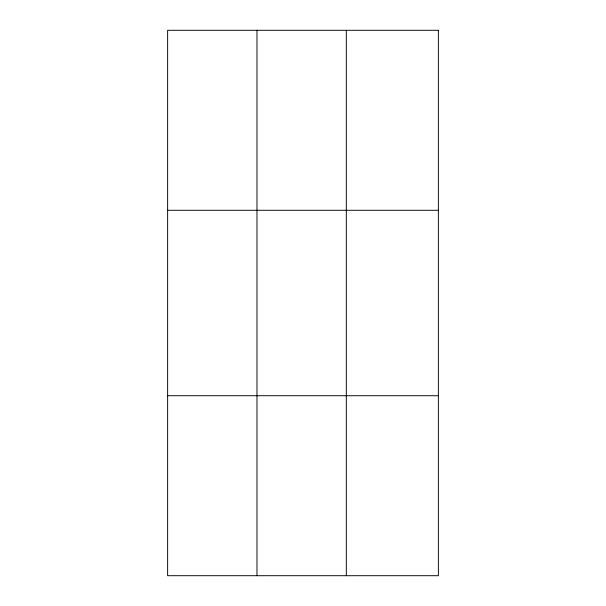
<?xml version="1.0" encoding="UTF-8"?>
<svg xmlns="http://www.w3.org/2000/svg" width="606" height="606" viewBox="0 0 606 606"><rect width="100%" height="100%" fill="white"/><g stroke="black" fill="none" stroke-linecap="round" stroke-linejoin="round"><path stroke-width="0.91" d="M256.974 30.3L256.974 575.7M346.321 30.3L346.321 575.7M167.627 210.282L438.373 210.282M167.627 395.718L438.373 395.718M438.373 30.3L438.373 575.7L167.627 575.7L167.627 30.3L438.373 30.3"/></g></svg>
